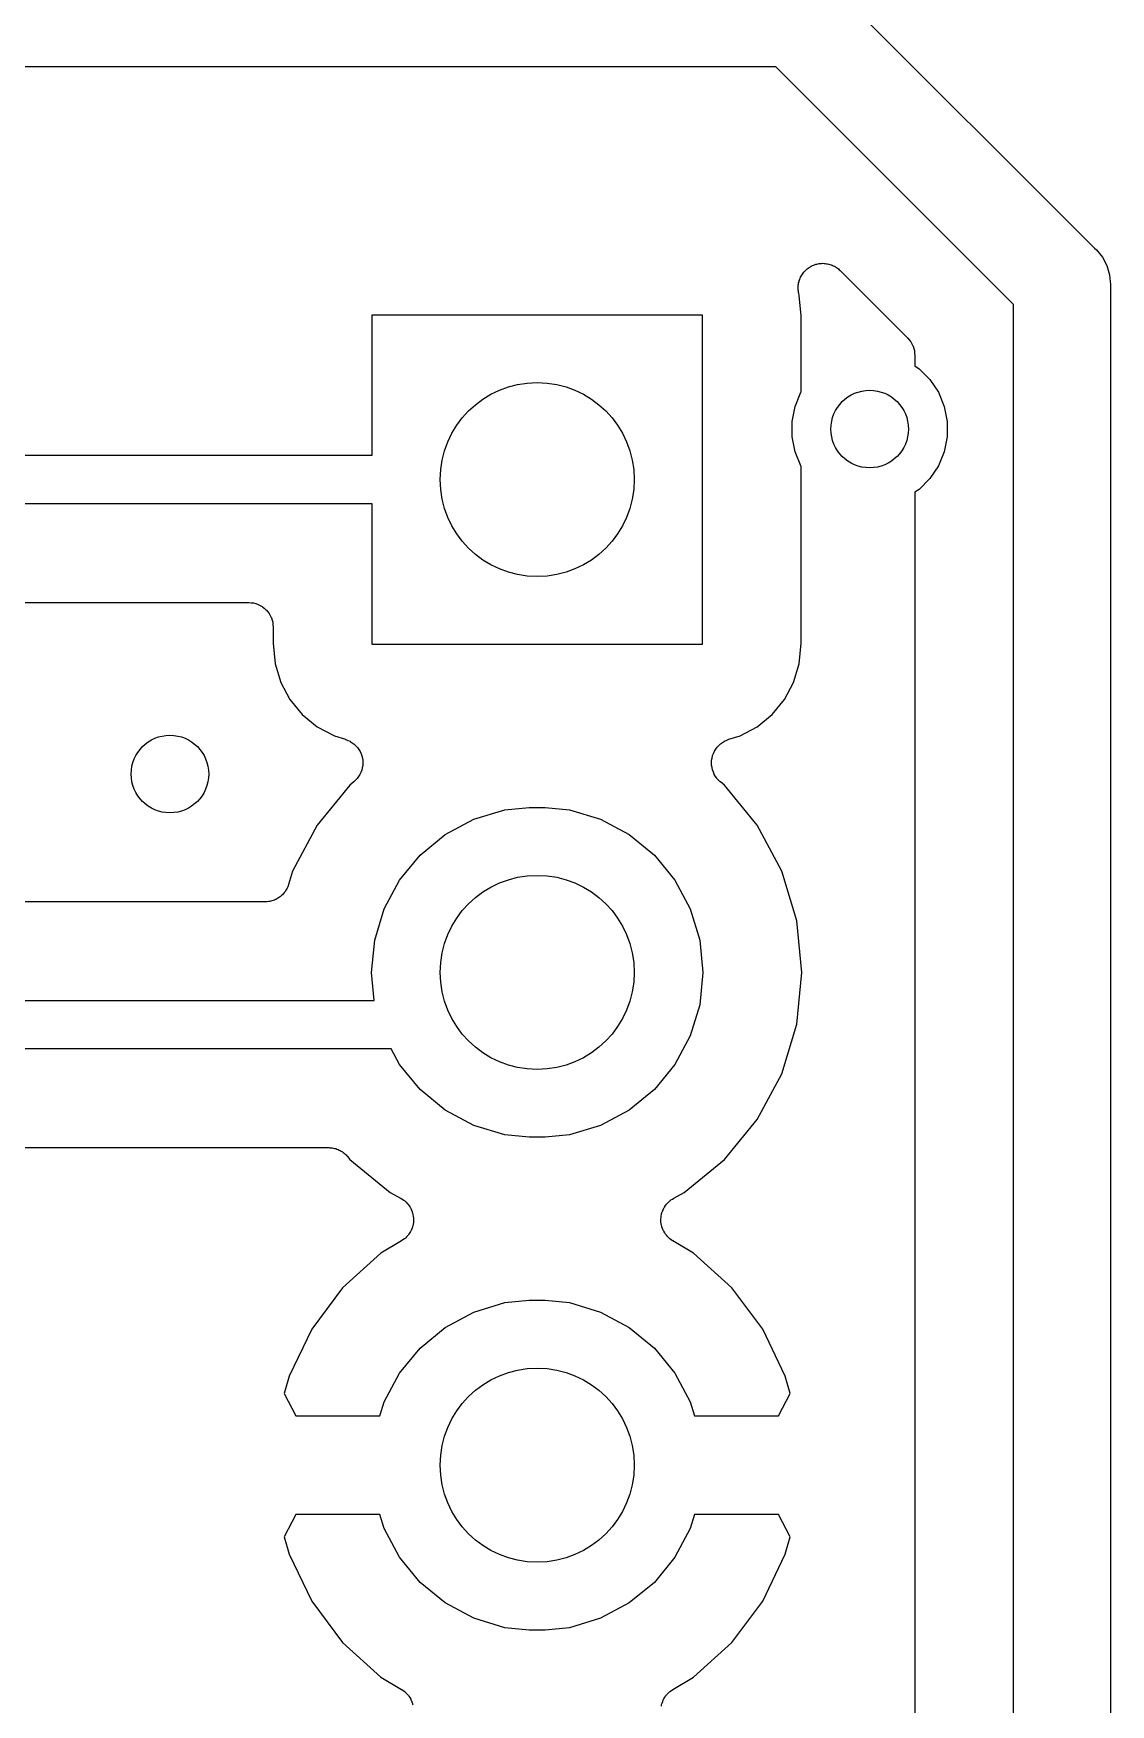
# Model space of a CAD drawing. Extents: x 2.49 to 6.38, y -5.9 to -3.86.
# Drawn here: x 6.0789 to 6.2975, y -4.8734 to -4.5343 of the extents above; entities that cross this region are included whole.
import ezdxf

# ---------------------------------------------------------------- set-up
doc = ezdxf.new("R2010")
doc.units = 0
doc.header["$MEASUREMENT"] = 0
doc.layers.add('BLACK', color=7, linetype='CONTINUOUS')

msp = doc.modelspace()

# ---------------------------------------------------------------- linework, layer by layer
at = {"layer": 'BLACK', "linetype": 'CONTINUOUS'}
for p, q in [((6.24088, -4.52455), (6.29419, -4.57786)), ((6.2295, -4.54101), (5.98165, -4.54101)), ((6.27773, -4.58924), (6.2295, -4.54101)), ((6.29419, -4.57786), (6.29457, -4.57817)), ((6.23651, -4.58162), (6.23672, -4.58148)), ((6.23672, -4.58148), (6.23694, -4.58139)), ((6.23694, -4.58139), (6.23716, -4.58128)), ((6.23716, -4.58128), (6.2374, -4.58121)), ((6.2374, -4.58121), (6.23763, -4.58112)), ((6.23763, -4.58112), (6.23786, -4.58107)), ((6.23786, -4.58107), (6.23809, -4.581)), ((6.23809, -4.581), (6.23834, -4.58098)), ((6.23834, -4.58098), (6.23859, -4.58093)), ((6.23859, -4.58093), (6.23882, -4.58093)), ((6.23882, -4.58093), (6.23906, -4.58091)), ((6.23906, -4.58091), (6.23931, -4.58094)), ((6.23931, -4.58094), (6.23956, -4.58094)), ((6.23956, -4.58094), (6.2398, -4.58099)), ((6.2398, -4.58099), (6.24003, -4.58101)), ((6.24003, -4.58101), (6.24027, -4.58108)), ((6.24027, -4.58108), (6.24052, -4.58113)), ((6.24052, -4.58113), (6.24074, -4.58122)), ((6.24074, -4.58122), (6.24097, -4.58129)), ((6.24097, -4.58129), (6.24119, -4.58141)), ((6.24119, -4.58141), (6.24142, -4.58151)), ((6.24142, -4.58151), (6.24162, -4.58164)), ((6.29457, -4.57817), (6.2958, -4.57967)), ((6.2958, -4.57967), (6.29671, -4.58138)), ((6.29671, -4.58138), (6.29727, -4.58324)), ((6.23413, -4.58513), (6.23415, -4.58489)), ((6.23415, -4.58489), (6.23423, -4.58465)), ((6.23423, -4.58465), (6.23428, -4.58441)), ((6.23428, -4.58441), (6.23437, -4.58419)), ((6.23437, -4.58419), (6.23444, -4.58396)), ((6.23444, -4.58396), (6.23456, -4.58374)), ((6.23456, -4.58374), (6.23466, -4.58351)), ((6.23466, -4.58351), (6.2348, -4.58331)), ((6.2348, -4.58331), (6.23491, -4.5831)), ((6.23491, -4.5831), (6.23507, -4.58291)), ((6.23507, -4.58291), (6.23521, -4.5827)), ((6.23521, -4.5827), (6.23538, -4.58253)), ((6.23538, -4.58253), (6.23553, -4.58235)), ((6.23553, -4.58235), (6.23573, -4.58219)), ((6.23573, -4.58219), (6.23591, -4.58202)), ((6.23591, -4.58202), (6.23611, -4.58189)), ((6.23611, -4.58189), (6.23629, -4.58174)), ((6.23629, -4.58174), (6.23651, -4.58162)), ((6.24162, -4.58164), (6.24183, -4.58176)), ((6.24183, -4.58176), (6.24202, -4.58191)), ((6.24202, -4.58191), (6.24223, -4.58205)), ((6.24223, -4.58205), (6.2424, -4.58222)), ((6.2424, -4.58222), (6.24258, -4.58237)), ((6.24258, -4.58237), (6.25627, -4.59606)), ((6.29727, -4.58324), (6.29741, -4.58459)), ((6.29741, -4.58459), (6.29746, -4.58517)), ((6.23405, -4.58586), (6.23407, -4.58561)), ((6.23407, -4.5861), (6.23405, -4.58586)), ((6.23406, -4.58634), (6.23407, -4.5861)), ((6.23411, -4.58658), (6.23406, -4.58634)), ((6.23407, -4.58561), (6.23408, -4.58536)), ((6.23408, -4.58536), (6.23413, -4.58513)), ((6.23413, -4.58683), (6.23411, -4.58658)), ((6.2342, -4.58706), (6.23413, -4.58683)), ((6.23424, -4.5873), (6.2342, -4.58706)), ((6.23426, -4.58736), (6.23424, -4.5873)), ((6.23428, -4.58742), (6.23426, -4.58736)), ((6.23469, -4.59158), (6.23428, -4.58742)), ((6.29746, -4.58517), (6.29742, -4.58565)), ((6.29742, -4.58565), (6.29742, -4.96268)), ((6.14764, -4.61988), (6.14764, -4.59134)), ((6.14764, -4.59134), (6.21457, -4.59134)), ((6.21457, -4.59134), (6.21457, -4.65827)), ((6.23469, -4.60698), (6.23469, -4.59158)), ((6.27773, -4.95909), (6.27773, -4.58924)), ((6.25627, -4.59606), (6.25628, -4.59607)), ((6.25628, -4.59607), (6.25628, -4.59607)), ((6.25628, -4.59607), (6.25628, -4.59608)), ((6.25628, -4.59608), (6.25632, -4.59611)), ((6.25632, -4.59611), (6.25661, -4.59647)), ((6.25661, -4.59647), (6.2569, -4.59683)), ((6.2569, -4.59683), (6.25691, -4.59685)), ((6.25691, -4.59685), (6.25693, -4.59687)), ((6.25693, -4.59687), (6.25714, -4.59728)), ((6.25714, -4.59728), (6.25736, -4.59769)), ((6.25736, -4.59769), (6.25736, -4.59772)), ((6.25736, -4.59772), (6.25737, -4.59774)), ((6.25737, -4.59774), (6.2575, -4.59819)), ((6.2575, -4.59819), (6.25764, -4.59863)), ((6.25764, -4.59863), (6.25764, -4.59865)), ((6.25764, -4.59865), (6.25765, -4.59868)), ((6.25765, -4.59868), (6.25769, -4.59914)), ((6.25769, -4.59914), (6.25773, -4.5996)), ((6.25773, -4.5996), (6.25773, -4.60174)), ((6.25773, -4.60174), (6.25861, -4.60232)), ((6.25861, -4.60232), (6.2608, -4.60451)), ((6.2608, -4.60451), (6.26252, -4.60709)), ((6.23342, -4.60996), (6.23461, -4.60709)), ((6.23461, -4.60709), (6.23469, -4.60698)), ((6.26252, -4.60709), (6.26371, -4.60996)), ((6.23282, -4.613), (6.23342, -4.60996)), ((6.26371, -4.60996), (6.26431, -4.613)), ((6.23282, -4.6161), (6.23282, -4.613)), ((6.26431, -4.613), (6.26431, -4.6161)), ((6.23342, -4.61914), (6.23282, -4.6161)), ((6.26431, -4.6161), (6.26371, -4.61914)), ((6.04409, -4.61988), (6.14764, -4.61988)), ((6.23461, -4.62201), (6.23342, -4.61914)), ((6.23469, -4.62213), (6.23461, -4.62201)), ((6.23469, -4.65802), (6.23469, -4.62213)), ((6.26252, -4.62201), (6.2608, -4.62459)), ((6.26371, -4.61914), (6.26252, -4.62201)), ((6.2608, -4.62459), (6.25861, -4.62678)), ((6.25861, -4.62678), (6.25773, -4.62737)), ((6.25773, -4.62737), (6.25773, -4.94873)), ((6.14764, -4.62972), (6.04409, -4.62972)), ((6.14764, -4.65827), (6.14764, -4.62972)), ((6.06691, -4.64972), (6.12252, -4.64972)), ((6.12252, -4.64972), (6.12255, -4.64972)), ((6.12255, -4.64972), (6.12255, -4.64972)), ((6.12255, -4.64972), (6.12255, -4.64972)), ((6.12255, -4.64972), (6.12259, -4.64972)), ((6.12259, -4.64972), (6.12306, -4.64978)), ((6.12306, -4.64978), (6.12352, -4.64983)), ((6.12352, -4.64983), (6.12354, -4.64983)), ((6.12354, -4.64983), (6.12356, -4.64983)), ((6.12356, -4.64983), (6.12401, -4.64998)), ((6.12401, -4.64998), (6.12445, -4.65012)), ((6.12445, -4.65012), (6.12447, -4.65012)), ((6.12447, -4.65012), (6.12449, -4.65013)), ((6.12449, -4.65013), (6.1249, -4.65036)), ((6.1249, -4.65036), (6.12531, -4.65058)), ((6.12531, -4.65058), (6.12533, -4.65059)), ((6.12533, -4.65059), (6.12534, -4.6506)), ((6.12534, -4.6506), (6.1257, -4.6509)), ((6.1257, -4.6509), (6.12606, -4.6512)), ((6.12606, -4.6512), (6.12608, -4.65121)), ((6.12608, -4.65121), (6.12609, -4.65123)), ((6.12609, -4.65123), (6.12638, -4.65159)), ((6.12638, -4.65159), (6.12668, -4.65196)), ((6.12668, -4.65196), (6.12669, -4.65197)), ((6.12669, -4.65197), (6.1267, -4.65199)), ((6.1267, -4.65199), (6.12692, -4.6524)), ((6.12692, -4.6524), (6.12714, -4.65282)), ((6.12714, -4.65282), (6.12714, -4.65284)), ((6.12714, -4.65284), (6.12715, -4.65285)), ((6.12715, -4.65285), (6.12729, -4.6533)), ((6.12729, -4.6533), (6.12742, -4.65375)), ((6.12742, -4.65375), (6.12742, -4.65377)), ((6.12742, -4.65377), (6.12743, -4.65379)), ((6.12743, -4.65379), (6.12747, -4.65426)), ((6.12747, -4.65426), (6.12752, -4.65472)), ((6.12752, -4.65472), (6.12752, -4.65802)), ((6.12752, -4.65802), (6.12793, -4.66219)), ((6.21457, -4.65827), (6.14764, -4.65827)), ((6.23428, -4.66219), (6.23469, -4.65802)), ((6.12793, -4.66219), (6.12907, -4.66596)), ((6.23313, -4.66596), (6.23428, -4.66219)), ((6.12907, -4.66596), (6.13093, -4.66943)), ((6.23128, -4.66943), (6.23313, -4.66596)), ((6.13093, -4.66943), (6.13343, -4.67248)), ((6.22878, -4.67248), (6.23128, -4.66943)), ((6.13343, -4.67248), (6.13647, -4.67498)), ((6.22573, -4.67498), (6.22878, -4.67248)), ((6.13647, -4.67498), (6.13995, -4.67683)), ((6.22226, -4.67683), (6.22573, -4.67498)), ((6.13995, -4.67683), (6.14219, -4.67751)), ((6.14219, -4.67751), (6.14223, -4.67753)), ((6.14223, -4.67753), (6.14223, -4.67753)), ((6.14223, -4.67753), (6.14223, -4.67753)), ((6.14223, -4.67753), (6.14225, -4.67753)), ((6.14225, -4.67753), (6.1427, -4.67773)), ((6.1427, -4.67773), (6.14313, -4.67791)), ((6.14313, -4.67791), (6.14314, -4.67792)), ((6.14314, -4.67792), (6.14315, -4.67792)), ((6.14315, -4.67792), (6.14355, -4.6782)), ((6.14355, -4.6782), (6.14394, -4.67846)), ((6.14394, -4.67846), (6.14395, -4.67847)), ((6.14395, -4.67847), (6.14395, -4.67847)), ((6.14395, -4.67847), (6.14429, -4.67882)), ((6.14429, -4.67882), (6.14462, -4.67915)), ((6.14462, -4.67915), (6.14463, -4.67916)), ((6.14463, -4.67916), (6.14464, -4.67917)), ((6.14464, -4.67917), (6.1449, -4.67957)), ((6.1449, -4.67957), (6.14516, -4.67997)), ((6.21708, -4.67991), (6.21734, -4.67952)), ((6.21734, -4.67952), (6.21761, -4.67912)), ((6.21761, -4.67912), (6.21762, -4.67911)), ((6.21762, -4.67911), (6.21763, -4.6791)), ((6.21763, -4.6791), (6.21797, -4.67876)), ((6.21797, -4.67876), (6.2183, -4.67843)), ((6.2183, -4.67843), (6.21831, -4.67842)), ((6.21831, -4.67842), (6.21832, -4.67841)), ((6.21832, -4.67841), (6.21872, -4.67815)), ((6.21872, -4.67815), (6.21912, -4.67789)), ((6.21912, -4.67789), (6.21913, -4.67788)), ((6.21913, -4.67788), (6.21914, -4.67788)), ((6.21914, -4.67788), (6.21958, -4.6777)), ((6.21958, -4.6777), (6.22002, -4.67751)), ((6.22002, -4.67751), (6.22226, -4.67683)), ((6.14516, -4.67997), (6.14516, -4.67998)), ((6.14516, -4.67998), (6.14517, -4.67999)), ((6.14517, -4.67999), (6.14535, -4.68043)), ((6.14535, -4.68043), (6.14553, -4.68087)), ((6.14553, -4.68087), (6.14553, -4.68088)), ((6.14553, -4.68088), (6.14553, -4.68089)), ((6.14553, -4.68089), (6.14562, -4.68136)), ((6.14571, -4.68283), (6.14561, -4.68329)), ((6.14562, -4.68136), (6.14571, -4.68183)), ((6.14571, -4.68183), (6.14571, -4.68184)), ((6.14571, -4.68184), (6.14572, -4.68185)), ((6.14572, -4.68185), (6.14571, -4.68233)), ((6.14571, -4.68233), (6.14571, -4.68281)), ((6.14571, -4.68281), (6.14571, -4.68282)), ((6.14571, -4.68282), (6.14571, -4.68283)), ((6.21649, -4.68226), (6.2165, -4.68178)), ((6.21649, -4.68274), (6.21649, -4.68226)), ((6.21649, -4.68275), (6.21649, -4.68274)), ((6.21649, -4.68276), (6.21649, -4.68275)), ((6.21658, -4.68323), (6.21649, -4.68276)), ((6.2165, -4.68176), (6.2166, -4.6813)), ((6.2165, -4.68177), (6.2165, -4.68176)), ((6.2165, -4.68178), (6.2165, -4.68177)), ((6.21667, -4.6837), (6.21658, -4.68323)), ((6.2166, -4.6813), (6.21669, -4.68083)), ((6.21669, -4.68082), (6.2167, -4.68081)), ((6.21669, -4.68083), (6.21669, -4.68082)), ((6.2167, -4.68081), (6.21688, -4.68037)), ((6.21688, -4.68037), (6.21707, -4.67993)), ((6.21707, -4.67992), (6.21708, -4.67991)), ((6.21707, -4.67993), (6.21707, -4.67992)), ((6.14391, -4.68616), (6.14311, -4.68682)), ((6.14424, -4.68583), (6.14391, -4.68616)), ((6.14458, -4.68549), (6.14424, -4.68583)), ((6.14459, -4.68548), (6.14458, -4.68549)), ((6.1446, -4.68547), (6.14459, -4.68548)), ((6.14486, -4.68508), (6.1446, -4.68547)), ((6.14513, -4.68468), (6.14486, -4.68508)), ((6.14514, -4.68467), (6.14513, -4.68468)), ((6.14532, -4.68422), (6.14514, -4.68466)), ((6.14514, -4.68466), (6.14514, -4.68467)), ((6.14551, -4.68378), (6.14532, -4.68422)), ((6.14552, -4.68376), (6.14551, -4.68377)), ((6.14551, -4.68377), (6.14551, -4.68378)), ((6.14561, -4.68329), (6.14552, -4.68376)), ((6.21667, -4.68371), (6.21667, -4.6837)), ((6.21667, -4.68372), (6.21667, -4.68371)), ((6.21685, -4.68416), (6.21667, -4.68372)), ((6.21703, -4.6846), (6.21685, -4.68416)), ((6.21704, -4.68461), (6.21703, -4.6846)), ((6.21704, -4.68462), (6.21704, -4.68461)), ((6.2173, -4.68502), (6.21704, -4.68462)), ((6.21756, -4.68542), (6.2173, -4.68502)), ((6.21757, -4.68543), (6.21756, -4.68542)), ((6.21758, -4.68544), (6.21757, -4.68543)), ((6.21791, -4.68578), (6.21758, -4.68544)), ((6.21824, -4.68612), (6.21791, -4.68578)), ((6.21826, -4.68613), (6.21824, -4.68612)), ((6.2183, -4.68616), (6.21826, -4.68613)), ((6.21826, -4.68613), (6.21826, -4.68613)), ((6.21826, -4.68613), (6.21826, -4.68613)), ((6.21909, -4.68682), (6.2183, -4.68616)), ((6.14311, -4.68682), (6.13643, -4.69496)), ((6.22577, -4.69496), (6.21909, -4.68682)), ((6.16823, -4.69374), (6.17454, -4.69182)), ((6.17454, -4.69182), (6.17946, -4.69134)), ((6.17946, -4.69134), (6.18275, -4.69134)), ((6.18275, -4.69134), (6.18766, -4.69182)), ((6.18766, -4.69182), (6.19397, -4.69374)), ((6.13643, -4.69496), (6.13147, -4.70424)), ((6.16242, -4.69684), (6.16823, -4.69374)), ((6.19397, -4.69374), (6.19978, -4.69684)), ((6.23074, -4.70424), (6.22577, -4.69496)), ((6.15732, -4.70103), (6.16242, -4.69684)), ((6.19978, -4.69684), (6.20488, -4.70103)), ((6.15314, -4.70612), (6.15732, -4.70103)), ((6.20488, -4.70103), (6.20906, -4.70612)), ((6.13064, -4.70696), (6.13062, -4.70703)), ((6.13147, -4.70424), (6.13064, -4.70696)), ((6.15004, -4.71193), (6.15314, -4.70612)), ((6.20906, -4.70612), (6.21217, -4.71193)), ((6.23379, -4.71432), (6.23074, -4.70424)), ((6.12704, -4.71035), (6.12683, -4.71042)), ((6.12726, -4.71031), (6.12704, -4.71035)), ((6.12751, -4.71021), (6.12726, -4.71031)), ((6.12776, -4.71013), (6.12751, -4.71021)), ((6.12796, -4.71003), (6.12776, -4.71013)), ((6.12817, -4.70995), (6.12796, -4.71003)), ((6.12839, -4.7098), (6.12817, -4.70995)), ((6.12863, -4.70968), (6.12839, -4.7098)), ((6.1288, -4.70953), (6.12863, -4.70968)), ((6.12899, -4.70941), (6.1288, -4.70953)), ((6.12918, -4.70923), (6.12899, -4.70941)), ((6.12938, -4.70906), (6.12918, -4.70923)), ((6.12952, -4.70889), (6.12938, -4.70906)), ((6.12969, -4.70873), (6.12952, -4.70889)), ((6.12984, -4.70851), (6.12969, -4.70873)), ((6.13, -4.70831), (6.12984, -4.70851)), ((6.13011, -4.70811), (6.13, -4.70831)), ((6.13024, -4.70793), (6.13011, -4.70811)), ((6.13034, -4.70768), (6.13024, -4.70793)), ((6.13047, -4.70745), (6.13034, -4.70768)), ((6.13053, -4.70724), (6.13047, -4.70745)), ((6.13062, -4.70703), (6.13053, -4.70724)), ((6.12586, -4.71051), (6.01867, -4.71051)), ((6.12608, -4.71049), (6.12586, -4.71051)), ((6.12631, -4.71049), (6.12608, -4.71049)), ((6.12657, -4.71044), (6.12631, -4.71049)), ((6.12683, -4.71042), (6.12657, -4.71044)), ((6.14812, -4.71824), (6.15004, -4.71193)), ((6.21217, -4.71193), (6.21408, -4.71824)), ((6.23483, -4.7248), (6.23379, -4.71432)), ((6.14748, -4.7248), (6.14812, -4.71824)), ((6.21408, -4.71824), (6.21473, -4.7248)), ((6.14804, -4.73051), (6.14748, -4.7248)), ((6.21473, -4.7248), (6.21408, -4.73136)), ((6.23379, -4.73528), (6.23483, -4.7248)), ((5.99685, -4.73051), (6.14804, -4.73051)), ((6.21408, -4.73136), (6.21217, -4.73767)), ((6.23074, -4.74536), (6.23379, -4.73528)), ((6.15147, -4.74035), (5.99685, -4.74035)), ((6.15314, -4.74348), (6.15147, -4.74035)), ((6.21217, -4.73767), (6.20906, -4.74348)), ((6.15732, -4.74858), (6.15314, -4.74348)), ((6.20906, -4.74348), (6.20488, -4.74858)), ((6.22577, -4.75465), (6.23074, -4.74536)), ((6.16242, -4.75276), (6.15732, -4.74858)), ((6.20488, -4.74858), (6.19978, -4.75276)), ((6.16823, -4.75587), (6.16242, -4.75276)), ((6.19978, -4.75276), (6.19397, -4.75587)), ((6.17454, -4.75778), (6.16823, -4.75587)), ((6.17946, -4.75827), (6.17454, -4.75778)), ((6.18766, -4.75778), (6.18275, -4.75827)), ((6.19397, -4.75587), (6.18766, -4.75778)), ((6.21909, -4.76279), (6.22577, -4.75465)), ((6.01867, -4.76035), (6.13875, -4.76035)), ((6.13875, -4.76035), (6.13882, -4.76035)), ((6.13882, -4.76035), (6.13904, -4.76038)), ((6.13904, -4.76038), (6.13926, -4.76038)), ((6.13926, -4.76038), (6.13952, -4.76043)), ((6.13952, -4.76043), (6.13979, -4.76046)), ((6.13979, -4.76046), (6.14, -4.76053)), ((6.14, -4.76053), (6.14021, -4.76057)), ((6.14021, -4.76057), (6.14046, -4.76068)), ((6.14046, -4.76068), (6.14072, -4.76076)), ((6.14072, -4.76076), (6.14091, -4.76086)), ((6.14091, -4.76086), (6.14111, -4.76095)), ((6.14111, -4.76095), (6.14134, -4.7611)), ((6.14134, -4.7611), (6.14157, -4.76123)), ((6.14157, -4.76123), (6.14174, -4.76137)), ((6.18275, -4.75827), (6.17946, -4.75827)), ((6.14174, -4.76137), (6.14192, -4.76149)), ((6.14192, -4.76149), (6.14212, -4.76168)), ((6.14212, -4.76168), (6.14232, -4.76186)), ((6.14232, -4.76186), (6.14246, -4.76203)), ((6.14246, -4.76203), (6.14261, -4.76218)), ((6.14261, -4.76218), (6.14311, -4.76279)), ((6.14311, -4.76279), (6.15126, -4.76947)), ((6.21095, -4.76947), (6.21909, -4.76279)), ((6.15126, -4.76947), (6.15336, -4.7706)), ((6.15336, -4.7706), (6.15342, -4.77063)), ((6.15342, -4.77063), (6.15372, -4.77084)), ((6.15372, -4.77084), (6.15403, -4.77103)), ((6.15403, -4.77103), (6.15412, -4.77111)), ((6.15412, -4.77111), (6.15423, -4.77118)), ((6.15423, -4.77118), (6.15448, -4.77144)), ((6.20751, -4.77164), (6.20778, -4.7714)), ((6.20778, -4.7714), (6.20803, -4.77114)), ((6.20803, -4.77114), (6.20814, -4.77107)), ((6.20814, -4.77107), (6.20823, -4.77098)), ((6.20823, -4.77098), (6.20854, -4.7708)), ((6.20854, -4.7708), (6.20884, -4.7706)), ((6.20884, -4.7706), (6.21095, -4.76947)), ((6.15448, -4.77144), (6.15474, -4.77169)), ((6.15474, -4.77169), (6.15482, -4.77179)), ((6.15482, -4.77179), (6.15491, -4.77188)), ((6.15491, -4.77188), (6.15511, -4.77219)), ((6.15511, -4.77219), (6.15532, -4.77248)), ((6.15532, -4.77248), (6.15537, -4.77259)), ((6.15537, -4.77259), (6.15544, -4.7727)), ((6.15544, -4.7727), (6.15558, -4.77304)), ((6.15558, -4.77304), (6.15573, -4.77337)), ((6.15573, -4.77337), (6.15576, -4.77349)), ((6.15576, -4.77349), (6.1558, -4.77361)), ((6.1558, -4.77361), (6.15587, -4.77396)), ((6.15587, -4.77396), (6.15596, -4.77431)), ((6.15596, -4.77431), (6.15596, -4.77444)), ((6.15596, -4.77444), (6.15599, -4.77457)), ((6.15599, -4.77457), (6.15598, -4.77493)), ((6.20622, -4.77486), (6.20623, -4.7745)), ((6.20623, -4.7745), (6.20625, -4.77437)), ((6.20625, -4.77437), (6.20626, -4.77424)), ((6.20626, -4.77424), (6.20635, -4.77389)), ((6.20635, -4.77389), (6.20642, -4.77354)), ((6.20642, -4.77354), (6.20647, -4.77342)), ((6.20647, -4.77342), (6.2065, -4.7733)), ((6.2065, -4.7733), (6.20666, -4.77297)), ((6.20666, -4.77297), (6.2068, -4.77264)), ((6.2068, -4.77264), (6.20687, -4.77253)), ((6.20687, -4.77253), (6.20692, -4.77242)), ((6.20692, -4.77242), (6.20714, -4.77213)), ((6.20714, -4.77213), (6.20734, -4.77183)), ((6.20734, -4.77183), (6.20743, -4.77174)), ((6.20743, -4.77174), (6.20751, -4.77164)), ((6.15485, -4.7782), (6.15459, -4.77846)), ((6.15492, -4.7781), (6.15485, -4.7782)), ((6.15501, -4.778), (6.15492, -4.7781)), ((6.15519, -4.7777), (6.15501, -4.778)), ((6.1554, -4.7774), (6.15519, -4.7777)), ((6.15545, -4.77728), (6.1554, -4.7774)), ((6.15551, -4.77717), (6.15545, -4.77728)), ((6.15564, -4.77683), (6.15551, -4.77717)), ((6.15578, -4.7765), (6.15564, -4.77683)), ((6.1558, -4.77637), (6.15578, -4.7765)), ((6.15585, -4.77625), (6.1558, -4.77637)), ((6.1559, -4.7759), (6.15585, -4.77625)), ((6.15598, -4.77554), (6.1559, -4.7759)), ((6.15598, -4.77493), (6.156, -4.77529)), ((6.156, -4.77529), (6.15598, -4.77541)), ((6.15598, -4.77541), (6.15598, -4.77554)), ((6.2062, -4.77522), (6.20622, -4.77486)), ((6.20622, -4.77534), (6.2062, -4.77522)), ((6.20622, -4.77547), (6.20622, -4.77534)), ((6.20629, -4.77583), (6.20622, -4.77547)), ((6.20634, -4.77619), (6.20629, -4.77583)), ((6.20638, -4.77631), (6.20634, -4.77619)), ((6.20641, -4.77643), (6.20638, -4.77631)), ((6.20654, -4.77677), (6.20641, -4.77643)), ((6.20666, -4.77711), (6.20654, -4.77677)), ((6.20673, -4.77722), (6.20666, -4.77711)), ((6.20677, -4.77733), (6.20673, -4.77722)), ((6.20697, -4.77764), (6.20677, -4.77733)), ((6.20716, -4.77795), (6.20697, -4.77764)), ((6.20724, -4.77804), (6.20716, -4.77795)), ((6.20731, -4.77815), (6.20724, -4.77804)), ((6.20756, -4.77841), (6.20731, -4.77815)), ((6.15356, -4.7793), (6.14939, -4.78179)), ((6.15385, -4.77909), (6.15356, -4.7793)), ((6.15416, -4.77889), (6.15385, -4.77909)), ((6.15425, -4.7788), (6.15416, -4.77889)), ((6.15435, -4.77872), (6.15425, -4.7788)), ((6.15459, -4.77846), (6.15435, -4.77872)), ((6.2078, -4.77868), (6.20756, -4.77841)), ((6.20791, -4.77875), (6.2078, -4.77868)), ((6.20799, -4.77885), (6.20791, -4.77875)), ((6.20829, -4.77905), (6.20799, -4.77885)), ((6.20858, -4.77927), (6.20829, -4.77905)), ((6.20864, -4.7793), (6.20858, -4.77927)), ((6.21282, -4.78179), (6.20864, -4.7793)), ((6.14939, -4.78179), (6.1416, -4.78881)), ((6.2206, -4.78881), (6.21282, -4.78179)), ((6.1416, -4.78881), (6.13534, -4.7972)), ((6.17454, -4.79182), (6.17946, -4.79134)), ((6.17946, -4.79134), (6.18275, -4.79134)), ((6.18275, -4.79134), (6.18766, -4.79182)), ((6.22686, -4.7972), (6.2206, -4.78881)), ((6.16242, -4.79684), (6.16823, -4.79374)), ((6.16823, -4.79374), (6.17454, -4.79182)), ((6.18766, -4.79182), (6.19397, -4.79374)), ((6.19397, -4.79374), (6.19978, -4.79684)), ((6.13534, -4.7972), (6.13078, -4.80677)), ((6.15732, -4.80103), (6.16242, -4.79684)), ((6.19978, -4.79684), (6.20488, -4.80103)), ((6.23142, -4.80677), (6.22686, -4.7972)), ((6.15314, -4.80612), (6.15732, -4.80103)), ((6.20488, -4.80103), (6.20906, -4.80612)), ((6.13078, -4.80677), (6.12973, -4.81024)), ((6.15004, -4.81193), (6.15314, -4.80612)), ((6.20906, -4.80612), (6.21217, -4.81193)), ((6.23247, -4.81024), (6.23142, -4.80677)), ((6.12973, -4.81024), (6.13214, -4.8148)), ((6.14917, -4.8148), (6.15004, -4.81193)), ((6.21217, -4.81193), (6.21304, -4.8148)), ((6.23006, -4.8148), (6.23247, -4.81024)), ((6.13214, -4.8148), (6.14917, -4.8148)), ((6.21304, -4.8148), (6.23006, -4.8148)), ((6.13214, -4.8348), (6.12973, -4.83937)), ((6.14917, -4.8348), (6.13214, -4.8348)), ((6.15004, -4.83767), (6.14917, -4.8348)), ((6.21304, -4.8348), (6.21217, -4.83767)), ((6.23006, -4.8348), (6.21304, -4.8348)), ((6.23247, -4.83937), (6.23006, -4.8348)), ((6.15314, -4.84349), (6.15004, -4.83767)), ((6.21217, -4.83767), (6.20906, -4.84349)), ((6.12973, -4.83937), (6.13078, -4.84284)), ((6.23142, -4.84284), (6.23247, -4.83937)), ((6.13078, -4.84284), (6.13534, -4.8524)), ((6.15732, -4.84858), (6.15314, -4.84349)), ((6.20906, -4.84349), (6.20488, -4.84858)), ((6.22686, -4.8524), (6.23142, -4.84284)), ((6.16242, -4.85276), (6.15732, -4.84858)), ((6.20488, -4.84858), (6.19978, -4.85276)), ((6.13534, -4.8524), (6.1416, -4.8608)), ((6.16823, -4.85587), (6.16242, -4.85276)), ((6.19978, -4.85276), (6.19397, -4.85587)), ((6.2206, -4.8608), (6.22686, -4.8524)), ((6.17454, -4.85778), (6.16823, -4.85587)), ((6.19397, -4.85587), (6.18766, -4.85778)), ((6.17946, -4.85827), (6.17454, -4.85778)), ((6.18275, -4.85827), (6.17946, -4.85827)), ((6.18766, -4.85778), (6.18275, -4.85827)), ((6.1416, -4.8608), (6.14939, -4.86781)), ((6.21282, -4.86781), (6.2206, -4.8608)), ((6.14939, -4.86781), (6.15356, -4.8703)), ((6.20864, -4.8703), (6.21282, -4.86781)), ((6.15356, -4.8703), (6.15362, -4.87034)), ((6.15362, -4.87034), (6.15391, -4.87056)), ((6.15391, -4.87056), (6.15421, -4.87076)), ((6.15421, -4.87076), (6.1543, -4.87085)), ((6.1543, -4.87085), (6.1544, -4.87093)), ((6.1544, -4.87093), (6.15464, -4.8712)), ((6.15464, -4.8712), (6.15489, -4.87146)), ((6.15489, -4.87146), (6.15496, -4.87156)), ((6.15496, -4.87156), (6.15505, -4.87166)), ((6.15505, -4.87166), (6.15523, -4.87197)), ((6.15523, -4.87197), (6.15543, -4.87227)), ((6.15543, -4.87227), (6.15548, -4.87239)), ((6.15548, -4.87239), (6.15554, -4.8725)), ((6.15554, -4.8725), (6.15566, -4.87284)), ((6.15566, -4.87284), (6.1558, -4.87318)), ((6.2064, -4.87323), (6.20643, -4.87311)), ((6.20643, -4.87311), (6.20657, -4.87278)), ((6.20657, -4.87278), (6.20669, -4.87244)), ((6.20669, -4.87244), (6.20676, -4.87233)), ((6.20676, -4.87233), (6.20681, -4.87221)), ((6.20681, -4.87221), (6.20701, -4.87191)), ((6.20701, -4.87191), (6.2072, -4.8716)), ((6.2072, -4.8716), (6.20728, -4.87151)), ((6.20728, -4.87151), (6.20735, -4.8714)), ((6.20735, -4.8714), (6.20761, -4.87115)), ((6.20761, -4.87115), (6.20786, -4.87088)), ((6.20786, -4.87088), (6.20796, -4.87081)), ((6.20796, -4.87081), (6.20805, -4.87072)), ((6.20805, -4.87072), (6.20835, -4.87052)), ((6.20835, -4.87052), (6.20864, -4.8703)), ((6.1558, -4.87318), (6.15582, -4.8733)), ((6.15582, -4.8733), (6.15586, -4.87342)), ((6.2063, -4.87371), (6.20636, -4.87335)), ((6.20636, -4.87335), (6.2064, -4.87323))]:
    msp.add_line(p, q, dxfattribs=at)
at = {"layer": 'BLACK'}
for centre, radius in [((6.1811, -4.6248), 0.01969), ((6.24857, -4.61455), 0.00787), ((6.10657, -4.68455), 0.00787), ((6.1811, -4.7248), 0.01969), ((6.1811, -4.8248), 0.01969)]:
    msp.add_circle(centre, radius, dxfattribs=at)

doc.saveas('drawing.dxf')
